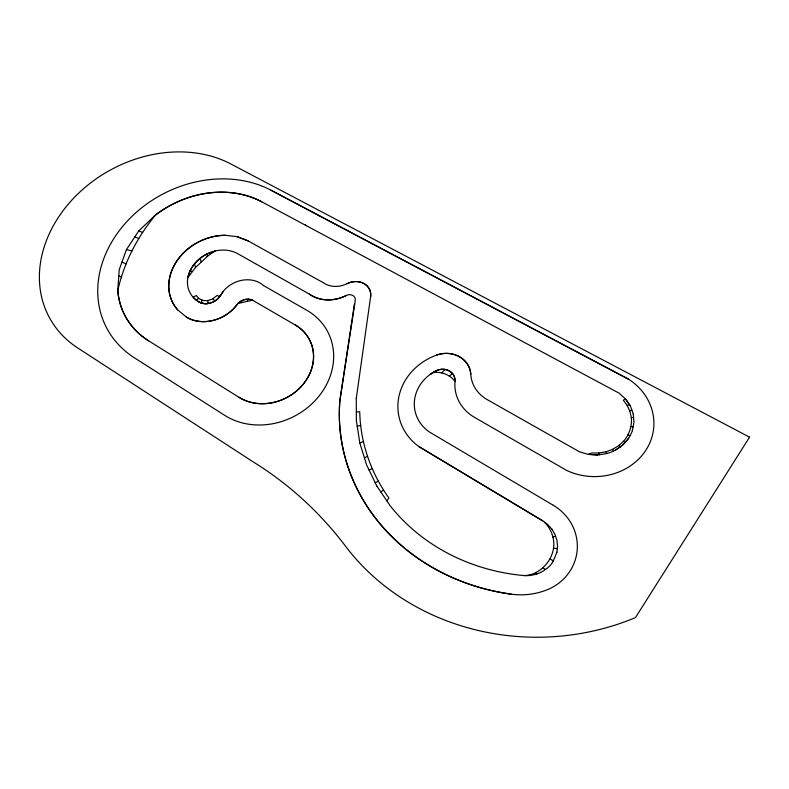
<?xml version="1.0" encoding="UTF-8"?>
<svg xmlns="http://www.w3.org/2000/svg" width="789" height="789" viewBox="0 0 789 789"><rect width="100%" height="100%" fill="white"/><g stroke="black" fill="none" stroke-linecap="round" stroke-linejoin="round"><path stroke-width="1.18" d="M599.295 454.701L598.92 453.014L591.78 452.975L588.476 454.434L579.53 451.841L487.217 399.628A36.807 32.734 -6.7 0 1 470.796 374.371L470.786 374.321A25.879 23.118 -12.6 0 0 436.435 355.109L436.445 355.158A25.879 23.108 -12.6 0 1 470.796 374.371M207.862 303.469L207.951 300.51L212.063 299.268L217.202 295.411L219.52 296.772L223.011 291.634A27.112 22.842 -26.6 0 1 263.585 285.608L306.655 310.176A68.574 59.441 -27.4 0 1 319.634 395.319A68.574 59.441 -27.4 0 1 224.806 415.408L134.515 357.881A112.058 92.431 -27.6 0 1 122.058 227.153A112.058 92.431 -27.6 0 1 271.091 190.257L628.586 379.193A60.023 53.8 3.2 0 1 645.303 451.071A60.023 53.8 3.2 0 1 566.916 470.56L474.613 417.44A44.569 39.864 -7.2 0 1 455.016 381.452A13.097 11.717 -12.9 0 0 449.316 370.958A13.097 11.717 -12.9 0 0 436.149 370.791L430.538 374.144M527.151 575.477C544.361 572.558 557.478 554.292 552.882 537.013A33.789 32.102 4.6 0 0 544.647 522.298L544.647 522.249M632.364 430.666C628.34 441.978 618.408 450.213 607.037 453.517L597.825 454.987L588.476 454.375L597.825 454.937M613.517 450.874L612.501 449.385L605.913 451.801L598.92 453.014M620.233 446.821L618.961 445.361M628.586 379.253L271.091 190.257M625.036 442.481L623.428 441.347L618.418 445.854L612.501 449.385M629.425 404.629L627.196 405.457L623.28 400.171L625.667 399.076L630.48 406.187L633.301 414.186M207.122 256.612L207.349 253.821L215.121 251.089A75.626 63.801 -26.2 0 0 207.122 256.612L195.445 267.55L187.9 277.59C190.139 267.067 197.871 258.565 207.349 253.821M631.851 410.043L629.691 410.842M629.918 435.686L627.896 434.857M633.557 417.47L631.328 417.559L629.918 411.325L627.196 405.457M633.103 426.859L630.825 426.464M556.926 552.251L557.557 546.195M356.273 398.514L370.633 296.556A16.737 14.34 -19.4 0 0 363.916 283.507A16.737 14.34 -19.4 0 0 347.14 283.626A21.776 18.384 -20 0 1 323.638 282.896L248.101 240.882L237.193 236.661L225.043 235.27A50.821 42.133 -27.2 0 0 176.065 262.155A50.821 42.133 -27.2 0 0 177.653 309.84L177.683 309.89A50.821 42.133 -27.2 0 1 176.105 262.214A50.821 42.133 -27.2 0 1 225.072 235.339M201.451 302.976L201.885 300.067L198.572 298.281L196.254 295.51L193.177 297.285C197.092 301.506 202.665 304.712 208.582 303.39M632.354 430.715L633.952 422.45L633.311 414.126M630.48 406.246L625.657 399.126L619.138 393.178L261.731 201.797A92.905 76.572 -27.4 0 0 155.522 215.052A189.774 161.291 -23.2 0 0 142.622 232.459C131.023 250.133 122.374 269.799 117.808 290.47A92.905 76.572 -27.4 0 0 148.579 340.769L238.998 397.311A47.143 40.85 -27.3 0 0 303.933 383.326A47.143 40.85 -27.3 0 0 295.244 324.979L252.549 300.205A11.786 9.961 -26.6 0 0 238.012 303.4L237.025 304.672A36.245 30.11 -28 0 1 186.441 317.148L177.653 309.84M241.256 302.749L241.927 300.55M556.926 552.201L553.296 560.92A22.723 21.569 7.7 0 1 545.455 569.451C539.341 574.264 531.322 575.97 523.669 575.536A188.541 169.171 -2.5 0 1 390.101 505.67L376.738 485.896M246.908 301.506L248.18 299.238M131.911 250.991L126.437 249.59L138.785 230.891L155.492 214.993A92.905 76.582 -27.4 0 1 261.731 201.797L261.751 201.866M553.296 505.226L553.306 505.295A50.318 47.754 6 0 1 577.213 549.815A50.318 47.754 6 0 1 546.718 589.955A67.499 63.81 3 0 1 511.203 594.166A204.44 183.778 -2.4 0 1 339.891 400.447L355.287 300.392A6.401 5.493 -19.8 0 0 352.772 295.431A6.401 5.493 -19.8 0 0 346.312 295.49A33.749 28.503 -20.4 0 1 309.416 294.149L237.706 253.673A32.112 26.609 -27.1 0 0 194.321 263.93A32.112 26.609 -27.1 0 0 198.749 301.842L198.779 301.901A15.05 12.506 -28 0 0 220.723 295.125L223.04 291.683M386.866 500.887L388.928 498.017C370.929 473.005 360.346 442.619 359.745 411.75L356.332 411.957M623.428 441.347C629.178 434.887 632.216 426.198 631.328 417.559M628.606 438.299L622.906 444.897L615.568 450.055M441.692 372.911L445.095 369.459M196.678 300.136L198.572 298.281M449.266 376.028L452.59 373.68M380.791 491.902L383.622 490.087M430.528 374.094L436.139 370.731A13.107 11.727 -12.9 0 1 449.296 370.879A13.107 11.727 -12.9 0 1 454.997 381.373L455.016 381.462A23.591 21.214 -13.6 0 0 433.279 372.507L433.269 372.447M364.449 457.886L367.516 456.328M369.114 470.066L372.26 468.577M378.424 481.201L375.189 482.681M376.757 485.945L366.619 464.899L359.823 443.053L363.404 441.623M552.882 537.013L555.584 536.254M238.012 303.4L252.549 300.205M360.691 425.468L357.2 426.109M523.669 575.536L530.642 575.428M553.513 548.197L557.31 548.641M237.223 236.72L248.101 240.882M138.815 230.95L142.622 232.459M138.795 238.525L134.811 236.878M121.979 262.155L126.082 263.851M121.368 277.038L118.774 275.913M190.248 270.449L192.151 271.554M553.306 505.295L429.364 431.977A40.19 36.294 -11.6 0 1 436.149 370.791L436.13 370.702M436.445 355.158A58.593 52.942 -11.4 0 0 398.77 397.262A58.593 52.942 -11.4 0 0 418.86 446.564L542.793 520.878L547.783 524.616L551.905 529.192M418.86 446.564L542.793 520.918M550.051 558.928L553.296 560.92M542.871 567.843L545.455 569.451M535.494 572.548L536.855 574.037M213.01 298.745L214.687 301.082M148.539 340.72L148.579 340.769A92.905 76.582 -27.4 0 1 117.768 290.411L119.198 269.799L126.437 249.59M605.913 451.801L607.037 453.517M186.441 317.148L186.401 317.089A36.245 30.12 -28 0 0 236.996 304.613L237.025 304.672M238.998 397.311L238.959 397.262A47.143 40.85 -27.3 0 0 303.913 383.276A47.143 40.85 -27.3 0 0 295.224 324.93L295.244 324.979M551.896 529.153L554.992 534.469L556.906 540.228L557.567 546.235M220.723 295.125L220.673 295.027A15.05 12.506 -28 0 1 198.749 301.842M359.823 443.053L356.381 420.774M309.387 294.06L309.416 294.149A33.759 28.503 -20.4 0 0 346.292 295.431L346.312 295.49M305.432 224.579L305.747 225.417M351.026 326.094L351.263 326.735M354.586 304.879L354.389 304.307L339.891 400.447A204.459 183.798 -2.4 0 0 511.213 594.137L511.223 594.166M347.14 283.626L347.17 283.685A16.737 14.34 -19.4 0 1 363.936 283.567A16.737 14.34 -19.4 0 1 370.652 296.615L370.633 296.556M194.479 263.832L195.583 267.402M200.307 258.161L201.017 261.84M356.253 398.465L356.401 420.833M238.041 303.459A11.786 9.961 -26.6 0 1 252.579 300.254M207.951 300.51A13.038 10.829 -28 0 1 201.885 300.067M749.55 437.165L635.451 617.609A233.938 211.403 -2.6 0 1 347.032 548.168A466.427 388.543 -65.5 0 0 254.038 462.443L77.726 347.959A123.814 100.124 -29.2 0 1 67.46 205.12A123.814 100.124 -29.2 0 1 230.901 164.004L749.55 437.165"/></g></svg>
